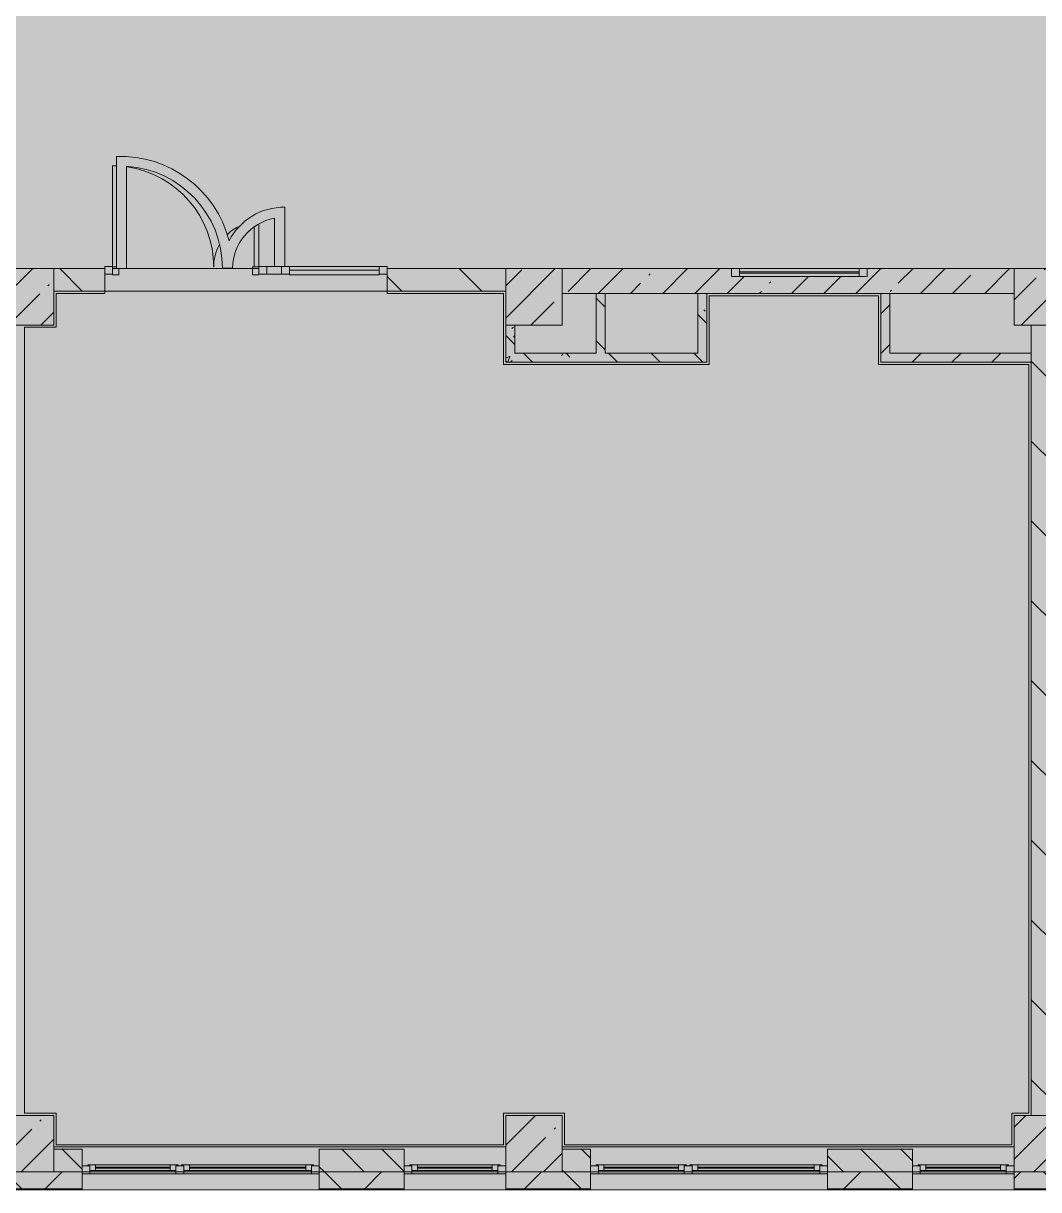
# Model space of a CAD drawing. Header units: millimetres. Extents: x -8624 to 200327, y -8553 to 29000.
# Drawn here: x 47640 to 56628, y -258 to 10073 of the extents above; entities that cross this region are included whole.
import ezdxf

# ---------------------------------------------------------------- set-up
doc = ezdxf.new("R2010")
doc.units = ezdxf.units.MM
doc.layers.add('A-DETL-GENF-1', color=7, linetype='Continuous', lineweight=9, true_color=0xc0c0c0, transparency=0.4)
for name, color, linetype, lineweight, true_color in [('A-DETL-GENF-3', 7, 'Continuous', 5, 0xb7b7b7), ('A-DOOR-2', 7, 'Continuous', 5, 0xe2e2e2), ('A-DOOR-3', 7, 'Continuous', 5, 0xb7b7b7), ('A-FLOR-1', 7, 'Continuous', 5, 0xb7b7b7), ('A-GLAZ-1', 7, 'Continuous', 5, 0x737373), ('A-GLAZ-CURT-1', 7, 'Continuous', 5, 0x737373), ('A-GLAZ-CWMG-1', 7, 'Continuous', 5, 0x737373), ('A-WALL-1', 7, 'Continuous', 5, 0x737373), ('A-WALL-2', 7, 'Continuous', 9, 0x737373), ('I-WALL-2', 7, 'Continuous', 5, 0x737373), ('I-WALL-3', 7, 'Continuous', 5, 0x787878), ('S-COLS-1', 7, 'Continuous', 5, 0x737373)]:
    doc.layers.add(name, color=color, linetype=linetype, lineweight=lineweight, true_color=true_color)
for name, color, linetype, lineweight in [('A-WALL', 7, 'Continuous', 5), ('A-WALL-3', 7, 'Continuous', 9), ('I-WALL', 7, 'Continuous', 5), ('S-COLS', 7, 'Continuous', 5)]:
    doc.layers.add(name, color=color, linetype=linetype, lineweight=lineweight)
pattern_1 = [(45, (0, 0), (-353.5534, 353.5534), []), (135, (0, 0), (-353.5534, -353.5534), [])]
pattern_2 = [(135, (0, 0), (-353.5534, -353.5534), [])]
pattern_3 = [(45, (0, 0), (-176.7767, 176.7767), [])]
pattern_4 = [(135, (0, 0), (-377.171, -377.171), [533.4, -88.9, 17.78, -88.9]), (135, (0, 376.94), (-377.171, -377.171), []), (50, (0, 0), (637.6445, -55.7866), [66.675, -733.425]), (355, (0, 0), (-123.3494, 668.699), [53.34, -586.74]), (100.451, (53.14, -4.65), (514.299, 612.908), [56.665, -623.315]), (46.184, (0, 177.8), (948.776, -147.15), [100.012, -1100.137]), (96.636, (79.1, 165.5), (830.909, 865.997), [84.998, -934.973]), (351.184, (0, 177.8), (830.918, 865.988), [80.01, -880.11]), (21, (88.9, 133.35), (530.6506, -357.9283), [66.675, -733.425]), (326, (88.9, 133.35), (216.308, 644.6585), [53.34, -586.74]), (71.451, (133.1, 103.5), (746.9596, 286.724), [56.665, -623.315]), (37.5, (0, 0), (10.8105, 295.9426), [16.764, -562.864, 16.764, -578.866, -588.962]), (37.5, (0, 0), (10.8105, 295.9426), [-1175.258, 16.764, -572.198]), (7.5, (0, 0), (233.8692, 350.6318), [16.764, -322.834, 16.764, -549.529, -224.472]), (7.5, (0, 0), (233.8692, 350.6318), [-905.891, 16.764, -207.708]), (327.5, (-198.25, 0), (474.5678, -20.0513), [16.764, -205.486, 16.764, -676.656, -920.115]), (327.5, (-198.25, 0), (474.5678, -20.0513), [-915.67, 16.764, -903.351]), (317.5, (-287.15, 0), (518.4522, 88.9934), [16.764, -272.161, 16.764, -443.738, -653.415]), (317.5, (-287.15, 0), (518.4522, 88.9934), [-749.427, 16.764, -636.651])]

# ---------------------------------------------------------------- blocks, each defined once
blk = doc.blocks.new('BSC_Колонна _Прямоугольная - 500х500-V2-3_1_2_птичка копия 1')
at = {"layer": 'S-COLS'}
h = blk.add_hatch(dxfattribs=at)
h.set_pattern_fill('FP_4', color=256, style=0, pattern_type=2)
h.set_pattern_definition([(45, (-47660, -7650), (-285.123, 285.123), []), (45, (-47374.88, -7650), (-285.123, 285.123), [504.031, -100.806, 16.764, -84.042])])
h.paths.add_polyline_path([(-250, -250), (250, -250), (250, 250), (-250, 250)])
at = {"layer": 'S-COLS-1'}
for p, q in [((250, 250), (-250, 250)), ((-250, 250), (-250, -250)), ((250, -250), (250, 250)), ((-250, -250), (250, -250))]:
    blk.add_line(p, q, dxfattribs=at)
blk = doc.blocks.new('BSC_Колонна _Прямоугольная - 500х500-V3-3_1_2_птичка копия 1')
at = {"layer": 'S-COLS'}
h = blk.add_hatch(dxfattribs=at)
h.set_pattern_fill('FP_5', color=256, style=0, pattern_type=2)
h.set_pattern_definition([(45, (-52160, -7650), (-285.123, 285.123), []), (45, (-51874.88, -7650), (-285.123, 285.123), [504.031, -100.806, 16.764, -84.042])])
h.paths.add_polyline_path([(-250, -250), (250, -250), (250, 250), (-250, 250)])
at = {"layer": 'S-COLS-1'}
for p, q in [((250, 250), (-250, 250)), ((-250, 250), (-250, -250)), ((250, -250), (250, 250)), ((-250, -250), (250, -250))]:
    blk.add_line(p, q, dxfattribs=at)
blk = doc.blocks.new('BSC_Колонна _Прямоугольная - 500х500-V9-3_1_2_птичка копия 1')
at = {"layer": 'S-COLS'}
h = blk.add_hatch(dxfattribs=at)
h.set_pattern_fill('FP_11', color=256, style=0, pattern_type=2)
h.set_pattern_definition([(45, (-47660, -150), (-285.123, 285.123), []), (45, (-47374.88, -150), (-285.123, 285.123), [504.031, -100.806, 16.764, -84.042])])
h.paths.add_polyline_path([(-250, -250), (250, -250), (250, 250), (-250, 250), (-250, -75)])
at = {"layer": 'S-COLS-1'}
for p, q in [((250, 250), (-250, 250)), ((-250, 250), (-250, -250)), ((250, -250), (250, 250)), ((-250, -250), (250, -250))]:
    blk.add_line(p, q, dxfattribs=at)
blk = doc.blocks.new('BSC_Колонна _Прямоугольная - 500х500-V10-3_1_2_птичка копия 1')
at = {"layer": 'S-COLS'}
h = blk.add_hatch(dxfattribs=at)
h.set_pattern_fill('FP_12', color=256, style=0, pattern_type=2)
h.set_pattern_definition([(45, (-52160, -150), (-285.123, 285.123), []), (45, (-51874.88, -150), (-285.123, 285.123), [504.031, -100.806, 16.764, -84.042])])
h.paths.add_polyline_path([(-250, -250), (250, -250), (250, 250), (-250, 250), (-250, -75)])
at = {"layer": 'S-COLS-1'}
for p, q in [((250, 250), (-250, 250)), ((-250, 250), (-250, -250)), ((250, -250), (250, 250)), ((-250, -250), (250, -250))]:
    blk.add_line(p, q, dxfattribs=at)
blk = doc.blocks.new('BSC_Колонна _Прямоугольная - 500х500-V23-3_1_2_птичка копия 1')
at = {"layer": 'S-COLS'}
h = blk.add_hatch(dxfattribs=at)
h.set_pattern_fill('FP_34', color=256, style=0, pattern_type=2)
h.set_pattern_definition([(45, (-56660, -150), (-285.123, 285.123), []), (45, (-56374.88, -150), (-285.123, 285.123), [504.031, -100.806, 16.764, -84.042])])
h.paths.add_polyline_path([(-250, -250), (250, -250), (250, 250), (-250, 250), (-250, -75)])
at = {"layer": 'S-COLS-1'}
for p, q in [((250, 250), (-250, 250)), ((-250, 250), (-250, -250)), ((250, -250), (250, 250)), ((-250, -250), (250, -250))]:
    blk.add_line(p, q, dxfattribs=at)
blk = doc.blocks.new('BSC_Колонна _Прямоугольная - 500х500-V24-3_1_2_птичка копия 1')
at = {"layer": 'S-COLS'}
h = blk.add_hatch(dxfattribs=at)
h.set_pattern_fill('FP_35', color=256, style=0, pattern_type=2)
h.set_pattern_definition([(45, (-56660, -7650), (-285.123, 285.123), []), (45, (-56374.88, -7650), (-285.123, 285.123), [504.031, -100.806, 16.764, -84.042])])
h.paths.add_polyline_path([(-250, -250), (250, -250), (250, 250), (-250, 250)])
at = {"layer": 'S-COLS-1'}
for p, q in [((250, 250), (-250, 250)), ((-250, 250), (-250, -250)), ((250, -250), (250, 250)), ((-250, -250), (250, -250))]:
    blk.add_line(p, q, dxfattribs=at)
blk = doc.blocks.new('120_Окно_СКБ_1Ст - 120_Окно_СКБ_1Ст 900х2500_h_-V34-3_1_2_птичка копия 1')
at = {"layer": 'A-GLAZ-1'}
for p, q in [((-450, -127), (-450, -57)), ((-450, -57), (-380, -57)), ((450, -57), (-450, -57)), ((-380, -57), (-380, -127)), ((380, -87), (-380, -87)), ((-380, -87), (-380, -127)), ((-330, -137), (-330, -87)), ((330, -137), (330, -87)), ((380, -127), (380, -57)), ((380, -57), (450, -57)), ((380, -127), (380, -87)), ((450, -57), (450, -127)), ((-380, -127), (-450, -127)), ((-450, -127), (-400, -127)), ((-380, -127), (-400, -127)), ((-400, -127), (-400, -137)), ((-400, -137), (400, -137)), ((400, -137), (-400, -137)), ((-330, -107), (330, -107)), ((330, -117), (-330, -117)), ((450, -127), (380, -127)), ((400, -127), (380, -127)), ((400, -127), (450, -127)), ((400, -137), (400, -127))]:
    blk.add_line(p, q, dxfattribs=at)
blk = doc.blocks.new('120_Окно_СКБ_2Ст - 120_Окно_СКБ_2Ст 2100х2400 _мал створка справа_-V31-3_1_2_птичка копия 1')
at = {"layer": 'A-GLAZ-1'}
for p, q in [((-1050, -127), (-1050, -57)), ((-1050, -57), (-980, -57)), ((1050, -57), (-1050, -57)), ((-980, -57), (-980, -127)), ((150, -87), (-980, -87)), ((-980, -87), (-980, -127)), ((-930, -137), (-930, -87)), ((100, -137), (100, -87)), ((150, -127), (150, -57)), ((150, -57), (220, -57)), ((150, -127), (150, -87)), ((220, -57), (220, -127)), ((980, -87), (220, -87)), ((220, -87), (220, -127)), ((270, -137), (270, -87)), ((930, -137), (930, -87)), ((980, -127), (980, -57)), ((980, -57), (1050, -57)), ((980, -127), (980, -87)), ((1050, -57), (1050, -127)), ((-980, -127), (-1050, -127)), ((-1050, -127), (-1000, -127)), ((-980, -127), (-1000, -127)), ((-1000, -127), (-1000, -137)), ((-1000, -137), (170, -137)), ((170, -137), (-1000, -137)), ((-930, -107), (100, -107)), ((100, -117), (-930, -117)), ((220, -127), (150, -127)), ((170, -127), (150, -127)), ((170, -127), (200, -127)), ((170, -137), (170, -127)), ((220, -127), (200, -127)), ((200, -127), (200, -137)), ((200, -137), (1000, -137)), ((1000, -137), (200, -137)), ((270, -107), (930, -107)), ((930, -117), (270, -117)), ((1050, -127), (980, -127)), ((1000, -127), (980, -127)), ((1000, -127), (1050, -127)), ((1000, -137), (1000, -127))]:
    blk.add_line(p, q, dxfattribs=at)
blk = doc.blocks.new('120_Окно_СКБ_1Ст - 120_Окно_СКБ_1Ст 900х2500_h_-V104-3_1_2_птичка копия 1')
at = {"layer": 'A-GLAZ-1'}
for p, q in [((-450, -127), (-450, -57)), ((-450, -57), (-380, -57)), ((450, -57), (-450, -57)), ((-380, -57), (-380, -127)), ((380, -87), (-380, -87)), ((-380, -87), (-380, -127)), ((-330, -137), (-330, -87)), ((330, -137), (330, -87)), ((380, -127), (380, -57)), ((380, -57), (450, -57)), ((380, -127), (380, -87)), ((450, -57), (450, -127)), ((-380, -127), (-450, -127)), ((-450, -127), (-400, -127)), ((-380, -127), (-400, -127)), ((-400, -127), (-400, -137)), ((-400, -137), (400, -137)), ((400, -137), (-400, -137)), ((-330, -107), (330, -107)), ((330, -117), (-330, -117)), ((450, -127), (380, -127)), ((400, -127), (380, -127)), ((400, -127), (450, -127)), ((400, -137), (400, -127))]:
    blk.add_line(p, q, dxfattribs=at)
blk = doc.blocks.new('Прямоугольный импост - 50 x 70 мм-V158-3_1_2_птичка копия 1')
at = {"layer": 'A-GLAZ-CWMG-1'}
for p, q in [((-70, 35), (0, 35)), ((-70, -35), (-70, 35)), ((0, 35), (0, -35)), ((0, -35), (-70, -35))]:
    blk.add_line(p, q, dxfattribs=at)
blk = doc.blocks.new('Дверь_Витражная_остекление_ - ДВН_ДАО_Главный вход_1200 в свету-V159-3_1_2_птичка копия 1')
at = {"layer": 'A-DOOR-2'}
for points in [[(-647, 30), (-613, 35), (-613, 925), (-647, 922), (-647, 35)], [(647, 30), (647, 410), (607, 378), (607, 30)]]:
    blk.add_hatch(color=256, dxfattribs=at).paths.add_polyline_path(points)
at = {"layer": 'A-DETL-GENF-3'}
for p, q in [((-613, 925), (-647, 925)), ((-647, 925), (-647, 35)), ((607, 385), (607, 30)), ((647, 35), (647, 410)), ((-647, 30), (-613, 30)), ((-613, 30), (-647, 30)), ((-592, -40), (-592, 15)), ((592, -40), (592, 30)), ((592, 30), (647, 30)), ((607, 30), (647, 30)), ((-647, -40), (-592, -40)), ((647, -40), (592, -40))]:
    blk.add_line(p, q, dxfattribs=at)
at = {"layer": 'A-DOOR-3'}
for p, q in [((-647, 925), (-647, 35)), ((647, 410), (647, 35))]:
    blk.add_line(p, q, dxfattribs=at)
for centre, radius, start, end in [((-647, 30), 895, 87.7864, 90), ((-647, 30), 895, 360, 81.929), ((647, 30), 400, 117.1206, 134.5389), ((647, 30), 400, 151.213, 180)]:
    blk.add_arc(centre, radius, start, end, dxfattribs=at)
blk = doc.blocks.new('Системная панель - Стемалит - 40мм-V160-3_1_2_птичка копия 1')
at = {"layer": 'A-GLAZ-CURT-1'}
for p, q in [((65, 35), (-65, 35)), ((-65, 35), (-65, -35)), ((65, -35), (65, 35)), ((-65, -35), (65, -35))]:
    blk.add_line(p, q, dxfattribs=at)
blk = doc.blocks.new('Прямоугольный импост - 50 x 70 мм-V161-3_1_2_птичка копия 1')
at = {"layer": 'A-GLAZ-CWMG-1'}
for p, q in [((-35, 35), (35, 35)), ((-35, -35), (-35, 35)), ((35, 35), (35, -35)), ((35, -35), (-35, -35))]:
    blk.add_line(p, q, dxfattribs=at)
blk = doc.blocks.new('Прямоугольный импост - 50 x 70 мм-V162-3_1_2_птичка копия 1')
at = {"layer": 'A-GLAZ-CWMG-1'}
for p, q in [((0, 35), (-70, 35)), ((-70, 35), (-70, -35)), ((0, -35), (0, 35)), ((-70, -35), (0, -35))]:
    blk.add_line(p, q, dxfattribs=at)
blk = doc.blocks.new('Системная панель - Стекло - 40мм-V166-3_1_2_птичка копия 1')
at = {"layer": 'A-GLAZ-CURT-1'}
for p, q in [((397.5, 0), (-397.5, 0)), ((-397.5, 0), (-397.5, -40)), ((397.5, -40), (397.5, 0)), ((-397.5, -40), (397.5, -40))]:
    blk.add_line(p, q, dxfattribs=at)
blk = doc.blocks.new('Прямоугольный импост - 50 x 70 мм-V164-3_1_2_птичка копия 1')
at = {"layer": 'A-GLAZ-CWMG-1'}
for p, q in [((-35, 35), (35, 35)), ((-35, -35), (-35, 35)), ((35, 35), (35, -35)), ((35, -35), (-35, -35))]:
    blk.add_line(p, q, dxfattribs=at)
blk = doc.blocks.new('Прямоугольный импост - 50 x 70 мм-V165-3_1_2_птичка копия 1')
at = {"layer": 'A-GLAZ-CWMG-1'}
blk.add_line((42060, 7920), (41265, 7920), dxfattribs=at)
blk = doc.blocks.new('120_Окно_СКБ_1Ст - 120_Окно_СКБ_1Ст 400х1200 EI30-V171-3_1_2_птичка копия 1')
at = {"layer": 'A-GLAZ-1'}
for p, q in [((-600, 40), (-600, 110)), ((-600, 110), (-530, 110)), ((600, 110), (-600, 110)), ((-530, 110), (-530, 40)), ((530, 40), (530, 110)), ((530, 110), (600, 110)), ((600, 110), (600, 40)), ((-530, 40), (-600, 40)), ((-600, 40), (600, 40)), ((530, 80), (-530, 80)), ((530, 70), (-530, 70)), ((600, 40), (530, 40))]:
    blk.add_line(p, q, dxfattribs=at)

msp = doc.modelspace()

# ---------------------------------------------------------------- hatches: boundary and pattern name
at = {"layer": 'A-DETL-GENF-1'}
msp.add_hatch(color=256, dxfattribs=at).paths.add_polyline_path([(73932, -251.7), (75850, -251.7), (75850, 3288.3), (84570, 3288.3), (84570, 27348.3), (41910, 27348.3), (41910, 23888.3), (38310.1, 23888.3), (38310.1, -251.7), (72154, -251.7)])
at = {"layer": 'A-WALL'}
h = msp.add_hatch(dxfattribs=at)
h.set_pattern_fill('FP_25', color=256, style=0, pattern_type=2)
h.set_pattern_definition([(135, (0, 0), (-176.7767, -176.7767), [])])
h.paths.add_polyline_path([(57041.8, -100), (57810, -100), (57810, 100), (56910, 100), (56910, -100)])
h.paths.add_polyline_path([(55510, -100), (55510, 100), (54760, 100), (54760, -100)])
h.paths.add_polyline_path([(61410, -100), (61610, -100), (61610, 100), (61410, 100), (61410, 42.9)])
h.paths.add_polyline_path([(64260, -100), (64260, 100), (63710, 100), (63710, -100)])
h.paths.add_polyline_path([(65410, -100), (65410, 100), (65160, 100), (65160, -100)])
h.paths.add_polyline_path([(50260, -100), (51010, -100), (51010, 100), (50260, 100), (50260, 75)])
h.paths.add_polyline_path([(52410, -100), (52660, -100), (52660, 100), (52410, 100), (52410, 33.3)])
h.paths.add_polyline_path([(43707.4, -100), (44310, -100), (44310, 100), (43410, 100), (43410, -100)])
h.paths.add_polyline_path([(48152.2, -100), (48160, -100), (48160, 100), (47910, 100), (47910, -100)])
h.paths.add_polyline_path([(41760, -100), (41760, 100), (41140, 100), (41140, -100)])
h.paths.add_polyline_path([(42660, -100), (42910, -100), (42910, 100), (42660, 100), (42660, 75)])
h.paths.add_polyline_path([(38490, -100), (38540, -100), (38540, 100), (38490, 100), (38490, 75)])
h = msp.add_hatch(dxfattribs=at)
h.set_pattern_fill('FP_27', color=256, style=0, pattern_type=2)
h.set_pattern_definition(pattern_1)
h.paths.add_polyline_path([(56627.1, -250), (56627.1, -100), (56410, -100), (56410, -250)])
h.paths.add_polyline_path([(55510, -250), (55510, -100), (54760, -100), (54760, -250)])
h.paths.add_polyline_path([(50260, -250), (51010, -250), (51010, -100), (50260, -100)])
h.paths.add_polyline_path([(48160, -250), (48160, -100), (47410, -100), (47410, -250), (48152.2, -250)])
h.paths.add_polyline_path([(43707.4, -250), (44310, -250), (44310, -100), (42660, -100), (42660, -250)])
h.paths.add_polyline_path([(41760, -250), (41760, -100), (41140, -100), (41140, -250)])
h.paths.add_polyline_path([(52660, -250), (52660, -100), (51910, -100), (51910, -250), (52597, -250)])
h.paths.add_polyline_path([(38327.9, -250), (39040, -250), (39040, -100), (38310.1, -100), (38310.4, -250)])
h = msp.add_hatch(dxfattribs=at)
h.set_pattern_fill('FP_27', color=256, style=0, pattern_type=2)
h.set_pattern_definition(pattern_1)
h.paths.add_polyline_path([(71560, -250), (75700, -250), (75700, -100), (71560, -100)])
h.paths.add_polyline_path([(70376.1, -250), (70660, -250), (70660, -100), (67060, -100), (67060, -250)])
h.paths.add_polyline_path([(61486.6, -250), (61610, -250), (61610, -100), (60910, -100), (60910, -250), (61410, -250)])
h.paths.add_polyline_path([(64260, -250), (64260, -100), (63710, -100), (63710, -250)])
h.paths.add_polyline_path([(57810, -250), (57810, -100), (56627.1, -100), (56627.1, -250), (57041.8, -250)])
h.paths.add_polyline_path([(65410, -250), (66160, -250), (66160, -100), (65160, -100), (65160, -250)])
at = {"layer": 'I-WALL'}
h = msp.add_hatch(dxfattribs=at)
h.set_pattern_fill('FP_26', color=256, style=0, pattern_type=2)
h.set_pattern_definition(pattern_2)
h.paths.add_polyline_path([(48360, 7700), (48360, 7900), (47910, 7900), (47910, 7700)])
h.paths.add_polyline_path([(51910, 7700), (51910, 7900), (50860, 7900), (50860, 7700)])
h = msp.add_hatch(dxfattribs=at)
h.set_pattern_fill('FP_23', color=256, style=0, pattern_type=2)
h.set_pattern_definition([(45, (0, 0), (-285.123, 285.123), []), (45, (285.12, 0), (-285.123, 285.123), [504.031, -100.806, 16.764, -84.042])])
h.paths.add_polyline_path([(54374.9, 7680), (56410, 7680), (56410, 7900), (55110, 7900), (55110, 7830), (53910, 7830), (53910, 7900), (52410, 7900), (52410, 7680), (53690, 7680)])
h = msp.add_hatch(dxfattribs=at)
h.set_pattern_fill('FP_28', color=256, style=0, pattern_type=2)
h.set_pattern_definition(pattern_3)
h.paths.add_polyline_path([(55310, 7070), (55310, 7680), (55230, 7680), (55230, 7070)])
h = msp.add_hatch(dxfattribs=at)
h.set_pattern_fill('FP_26', color=256, style=0, pattern_type=2)
h.set_pattern_definition(pattern_2)
h.paths.add_polyline_path([(56760.7, 400), (56760.7, 7400), (56560.7, 7400), (56560.7, 400)])
h = msp.add_hatch(dxfattribs=at)
h.set_pattern_fill('FP_28', color=256, style=0, pattern_type=2)
h.set_pattern_definition(pattern_3)
h.paths.add_polyline_path([(56560.7, 7070), (56560.7, 7150), (55310, 7150), (55310, 7070), (56152.8, 7070)])
at = {"layer": 'I-WALL-3'}
h = msp.add_hatch(dxfattribs=at)
h.set_pattern_fill('FP_33', color=256, style=0, pattern_type=2)
h.set_pattern_definition(pattern_4)
h.paths.add_polyline_path([(52790, 7150), (52790, 7680), (52710, 7680), (52710, 7150)])
h = msp.add_hatch(dxfattribs=at)
h.set_pattern_fill('FP_33', color=256, style=0, pattern_type=2)
h.set_pattern_definition(pattern_4)
h.paths.add_polyline_path([(53690, 7150), (53690, 7680), (53610, 7680), (53610, 7150)])
h = msp.add_hatch(dxfattribs=at)
h.set_pattern_fill('FP_33', color=256, style=0, pattern_type=2)
h.set_pattern_definition(pattern_4)
h.paths.add_polyline_path([(51990, 7150), (51990, 7400), (51910, 7400), (51910, 7150)])
h = msp.add_hatch(dxfattribs=at)
h.set_pattern_fill('FP_33', color=256, style=0, pattern_type=2)
h.set_pattern_definition(pattern_4)
h.paths.add_polyline_path([(52597, 7070), (53690, 7070), (53690, 7150), (51910, 7150), (51910, 7070)])

# ---------------------------------------------------------------- linework, layer by layer
at = {"layer": 'A-FLOR-1'}
for p, q in [((48464, 8894.4), (48464, 7900)), ((48554, 7900), (48554, 8806.8)), ((49954.2, 7920), (49954.2, 8443.9)), ((49864.2, 8346.4), (49864.2, 7920)), ((48464, 7900), (48554, 7900)), ((49402.7, 7903.5), (49492.7, 7903.5)), ((48360, 7680), (47930, 7680)), ((47930, 7680), (47930, 7380)), ((48360, 7700), (48360, 7680)), ((50860, 7680), (50860, 7700)), ((51890, 7680), (50860, 7680)), ((51890, 7050), (51890, 7680)), ((55210, 7660), (53710, 7660)), ((53710, 7660), (53710, 7050)), ((55210, 7050), (55210, 7660)), ((47930, 7380), (47650, 7380)), ((47650, 7380), (47650, 420)), ((53710, 7050), (51890, 7050)), ((56540.7, 7050), (55210, 7050)), ((56540.7, 420), (56540.7, 7050)), ((47650, 420), (47930, 420)), ((47930, 420), (47930, 140)), ((51890, 140), (51890, 420)), ((51890, 420), (52430, 420)), ((52430, 420), (52430, 140)), ((56390, 140), (56390, 420)), ((56390, 420), (56540.7, 420)), ((47930, 140), (51890, 140)), ((52430, 140), (56390, 140))]:
    msp.add_line(p, q, dxfattribs=at)
for centre, radius, start, end in [((48497.7, 7900), 995, 14.33829, 91.93805), ((48497.6, 7903.5), 905, 360, 86.42904), ((49946.7, 7900), 544, 89.21005, 153.06648), ((49946.7, 7900), 454, 100.46985, 179.55829)]:
    msp.add_arc(centre, radius, start, end, dxfattribs=at)
at = {"layer": 'A-WALL'}
for q in [(41140, -258), (66160, -258)]:
    msp.add_line((55510, -258), q, dxfattribs=at)
at = {"layer": 'A-WALL-1'}
for p, q in [((48160, 100), (47910, 100)), ((48160, -258), (48160, 100)), ((51010, 100), (50260, 100)), ((50260, 100), (50260, -258)), ((51010, -258), (51010, 100)), ((52660, 100), (52410, 100)), ((52660, -258), (52660, 100)), ((55510, 100), (54760, 100)), ((54760, 100), (54760, -258)), ((55510, -258), (55510, 100)), ((48160, -100), (50260, -100)), ((51010, -100), (51910, -100)), ((51910, -100), (51910, -258)), ((52660, -100), (54760, -100)), ((55510, -100), (56410, -100)), ((56410, -100), (56410, -258))]:
    msp.add_line(p, q, dxfattribs=at)
at = {"layer": 'A-WALL-2'}
for p, q in [((53690, 7680), (53610, 7680)), ((55310, 7680), (55230, 7680)), ((56560.7, 7070), (56560.7, 7150)), ((47910, -100), (48160, -100)), ((50260, -100), (51010, -100)), ((52410, -100), (52660, -100)), ((54760, -100), (55510, -100)), ((47410, -250), (48160, -250)), ((50260, -250), (51010, -250)), ((51910, -250), (52660, -250)), ((54760, -250), (55510, -250)), ((56410, -250), (57810, -250))]:
    msp.add_line(p, q, dxfattribs=at)
at = {"layer": 'A-WALL-3'}
for p, q in [((47410, -253), (48160, -253)), ((50260, -253), (51010, -253)), ((51910, -253), (52660, -253)), ((54760, -253), (55510, -253)), ((56410, -253), (57810, -253))]:
    msp.add_line(p, q, dxfattribs=at)
at = {"layer": 'I-WALL-2'}
for p, q in [((48360, 7900), (47910, 7900)), ((48360, 7700), (48360, 7900)), ((48430, 7900), (48464, 7900)), ((48554, 7900), (49725, 7900)), ((51910, 7900), (50860, 7900)), ((50860, 7900), (50860, 7700)), ((53910, 7900), (52410, 7900)), ((56410, 7900), (55110, 7900)), ((51910, 7700), (47910, 7700)), ((52410, 7680), (53610, 7680)), ((52710, 7680), (52710, 7150)), ((52790, 7150), (52790, 7680)), ((53610, 7680), (53610, 7150)), ((53690, 7070), (53690, 7680)), ((53690, 7680), (55230, 7680)), ((55230, 7680), (55230, 7070)), ((55310, 7150), (55310, 7680)), ((55310, 7680), (56410, 7680)), ((51910, 7400), (51910, 7070)), ((51990, 7150), (51990, 7400)), ((56560.7, 7400), (56560.7, 7150)), ((52710, 7150), (51990, 7150)), ((53610, 7150), (52790, 7150)), ((56560.7, 7150), (55310, 7150)), ((51910, 7070), (53690, 7070)), ((55230, 7070), (56560.7, 7070)), ((56560.7, 7070), (56560.7, 400)), ((47910, 120), (51910, 120)), ((52410, 120), (56410, 120))]:
    msp.add_line(p, q, dxfattribs=at)

# ---------------------------------------------------------------- block references
at = {"layer": 'A-DOOR-3'}
msp.add_blockref('Дверь_Витражная_остекление_ - ДВН_ДАО_Главный вход_1200 в свету-V159-3_1_2_птичка копия 1', (49077.5, 7885), dxfattribs=at)
at = {"layer": 'A-GLAZ-1'}
msp.add_blockref('120_Окно_СКБ_1Ст - 120_Окно_СКБ_1Ст 400х1200 EI30-V171-3_1_2_птичка копия 1', (54510, 7790), dxfattribs=at)
at = {"layer": 'A-GLAZ-1', "rotation": 180}
for name, p in [('120_Окно_СКБ_2Ст - 120_Окно_СКБ_2Ст 2100х2400 _мал створка справа_-V31-3_1_2_птичка копия 1', (49210, -175)), ('120_Окно_СКБ_1Ст - 120_Окно_СКБ_1Ст 900х2500_h_-V104-3_1_2_птичка копия 1', (51460, -175)), ('120_Окно_СКБ_2Ст - 120_Окно_СКБ_2Ст 2100х2400 _мал створка справа_-V31-3_1_2_птичка копия 1', (53710, -175)), ('120_Окно_СКБ_1Ст - 120_Окно_СКБ_1Ст 900х2500_h_-V34-3_1_2_птичка копия 1', (55960, -175))]:
    msp.add_blockref(name, p, dxfattribs=at)
at = {"layer": 'A-GLAZ-CURT-1'}
for name, p in [('Системная панель - Стемалит - 40мм-V160-3_1_2_птичка копия 1', (49860, 7885)), ('Системная панель - Стекло - 40мм-V166-3_1_2_птичка копия 1', (50392.5, 7885))]:
    msp.add_blockref(name, p, dxfattribs=at)
at = {"layer": 'A-GLAZ-CWMG-1', "rotation": 180}
msp.add_blockref('Прямоугольный импост - 50 x 70 мм-V162-3_1_2_птичка копия 1', (48360, 7885), dxfattribs=at)
at = {"layer": 'A-GLAZ-CWMG-1', "extrusion": (0, 0, -1), "rotation": 180}
for name, p in [('Прямоугольный импост - 50 x 70 мм-V161-3_1_2_птичка копия 1', (-49760, 7885)), ('Прямоугольный импост - 50 x 70 мм-V164-3_1_2_птичка копия 1', (-49960, 7885)), ('Прямоугольный импост - 50 x 70 мм-V158-3_1_2_птичка копия 1', (-50860, 7885))]:
    msp.add_blockref(name, p, dxfattribs=at)
at = {"layer": 'A-GLAZ-CWMG-1'}
msp.add_blockref('Прямоугольный импост - 50 x 70 мм-V165-3_1_2_птичка копия 1', (8730, 0), dxfattribs=at)
at = {"layer": 'S-COLS-1'}
for name, p in [('BSC_Колонна _Прямоугольная - 500х500-V2-3_1_2_птичка копия 1', (47660, 7650)), ('BSC_Колонна _Прямоугольная - 500х500-V3-3_1_2_птичка копия 1', (52160, 7650)), ('BSC_Колонна _Прямоугольная - 500х500-V24-3_1_2_птичка копия 1', (56660, 7650)), ('BSC_Колонна _Прямоугольная - 500х500-V9-3_1_2_птичка копия 1', (47660, 150)), ('BSC_Колонна _Прямоугольная - 500х500-V10-3_1_2_птичка копия 1', (52160, 150)), ('BSC_Колонна _Прямоугольная - 500х500-V23-3_1_2_птичка копия 1', (56660, 150))]:
    msp.add_blockref(name, p, dxfattribs=at)

doc.saveas('drawing.dxf')
